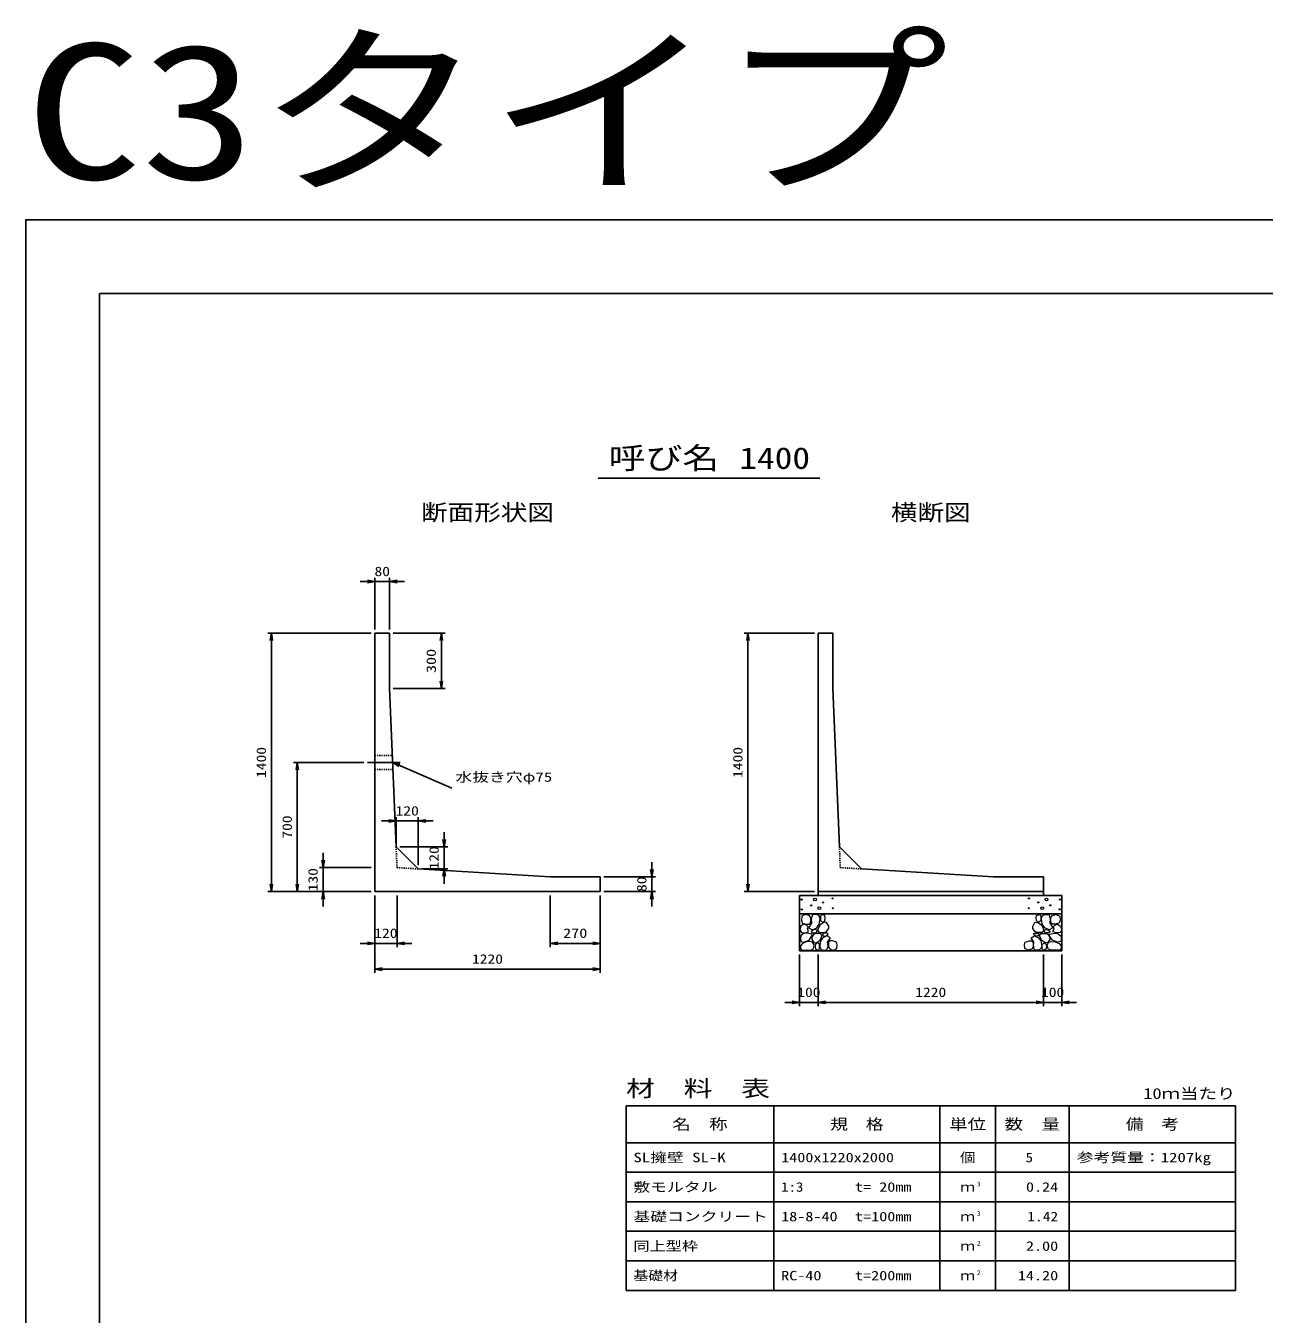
# Model space of a CAD drawing. Units: millimetres at full size. Extents: x 0 to 16820, y 0 to 12931.
# Drawn here: x 0 to 6706, y 5951 to 12931 of the extents above; entities that cross this region are included whole.
import ezdxf
from ezdxf.enums import TextEntityAlignment as Align

# ---------------------------------------------------------------- set-up
doc = ezdxf.new("R2010")
doc.units = ezdxf.units.MM
doc.linetypes.add('CHAIN', pattern=[18.5, 12, -1.5, 3.5, -1.5])
doc.linetypes.add('DASHED_SPACED', pattern=[12, 6, -6])
for name, color, linetype, lineweight in [('D-BMK', 2, 'CHAIN', 25), ('D-DCR-HCHn', 4, 'Continuous', 9), ('D-MTR-FRAM', 7, 'Continuous', 25), ('D-MTR-LINE', 7, 'Continuous', 25), ('D-STR-DIM', 7, 'Continuous', 25), ('D-STR-STRn', 1, 'Continuous', 25), ('D-STR-TXT', 7, 'Continuous', 25), ('D-TTL', 2, 'Continuous', 25), ('D-TTL-TXT', 7, 'Continuous', 25)]:
    doc.layers.add(name, color=color, linetype=linetype, lineweight=lineweight)
doc.layers.add('D-MTR', color=7, linetype='Continuous')
doc.layers.add('D-MTR-TXT', color=7, linetype='Continuous')
doc.styles.add('ＭＳ ゴシック', font='')
doc.styles.get('ＭＳ ゴシック').set_extended_font_data('MS Gothic')

# ---------------------------------------------------------------- blocks, each defined once
blk = doc.blocks.new('open_arrow')
at = {"color": 0, "linetype": 'Continuous', "lineweight": -2}
blk.add_lwpolyline([(7.5, 1.25), (0, 0), (7.5, -1.25)], dxfattribs=at)

msp = doc.modelspace()

# ---------------------------------------------------------------- linework, layer by layer
at = {"layer": 'D-BMK'}
msp.add_line((2026.495, 8940), (1850, 8940), dxfattribs=at)
at = {"layer": 'D-DCR-HCHn'}
for points in [[(4241.198, 8111.594), (4220.395, 8116.217), (4201.904, 8106.971), (4199.592, 8086.168), (4204.215, 8069.988), (4227.33, 8063.053), (4243.51, 8063.053), (4250.444, 8074.611), (4250.444, 8100.037)], [(4259.69, 8113.906), (4252.756, 8093.102), (4255.067, 8069.988), (4238.887, 8044.562), (4259.69, 8033.005), (4282.805, 8044.562), (4296.673, 8063.053), (4301.296, 8093.102), (4296.673, 8109.283), (4282.805, 8116.217)], [(4303.608, 8109.283), (4303.608, 8081.545), (4315.165, 8074.611), (4326.722, 8081.545), (4329.034, 8097.725), (4326.722, 8111.594), (4310.542, 8116.217)], [(5496.392, 8109.283), (5496.392, 8081.545), (5484.835, 8074.611), (5473.278, 8081.545), (5470.966, 8097.725), (5473.278, 8111.594), (5489.458, 8116.217)], [(5540.31, 8113.906), (5547.244, 8093.102), (5544.933, 8069.988), (5561.113, 8044.562), (5540.31, 8033.005), (5517.195, 8044.562), (5503.327, 8063.053), (5498.704, 8093.102), (5503.327, 8109.283), (5517.195, 8116.217)], [(5558.802, 8111.594), (5579.605, 8116.217), (5598.096, 8106.971), (5600.408, 8086.168), (5595.785, 8069.988), (5572.67, 8063.053), (5556.49, 8063.053), (5549.556, 8074.611), (5549.556, 8100.037)], [(4197.281, 8053.808), (4190.346, 8033.005), (4199.592, 8019.136), (4222.707, 8016.824), (4238.488, 8023.599), (4231.952, 8039.939), (4236.575, 8049.185), (4227.33, 8058.431), (4213.461, 8063.053)], [(4264.313, 8033.005), (4252.756, 8023.759), (4257.379, 8016.824), (4273.559, 8016.824), (4280.493, 8019.136), (4285.116, 8028.382), (4278.182, 8035.316)], [(4298.985, 8058.431), (4287.427, 8030.693), (4296.673, 8019.136), (4324.411, 8019.136), (4335.968, 8023.759), (4347.525, 8039.939), (4347.525, 8053.808), (4335.968, 8072.299), (4322.099, 8074.611)], [(5501.015, 8058.431), (5512.573, 8030.693), (5503.327, 8019.136), (5475.589, 8019.136), (5464.032, 8023.759), (5452.475, 8039.939), (5452.475, 8053.808), (5464.032, 8072.299), (5477.901, 8074.611)], [(5535.687, 8033.005), (5547.244, 8023.759), (5542.621, 8016.824), (5526.441, 8016.824), (5519.507, 8019.136), (5514.884, 8028.382), (5521.818, 8035.316)], [(5602.719, 8053.808), (5609.654, 8033.005), (5600.408, 8019.136), (5577.293, 8016.824), (5561.512, 8023.599), (5568.048, 8039.939), (5563.425, 8049.185), (5572.67, 8058.431), (5586.539, 8063.053)], [(4241.155, 7977.009), (4258.277, 8002.692), (4256.137, 8009.112), (4232.594, 8015.533), (4211.192, 8013.393), (4196.21, 8000.551), (4194.07, 7985.57), (4196.21, 7970.588), (4213.332, 7966.308)], [(4249.716, 7923.503), (4264.698, 7929.924), (4268.978, 7951.326), (4260.417, 7966.308), (4245.435, 7970.588), (4226.173, 7968.448), (4204.771, 7959.887), (4194.07, 7947.045), (4194.07, 7932.064), (4200.49, 7923.503), (4226.173, 7925.643)], [(4301.082, 7977.009), (4311.783, 8002.692), (4303.222, 8013.393), (4277.539, 8013.393), (4266.838, 8009.112), (4256.137, 7994.131), (4256.137, 7981.289), (4266.838, 7964.167), (4279.679, 7962.027)], [(4296.801, 7929.924), (4296.801, 7955.606), (4286.1, 7962.027), (4275.399, 7955.606), (4273.259, 7940.625), (4275.399, 7927.783), (4290.381, 7923.503)], [(4337.466, 7925.643), (4343.886, 7944.905), (4341.746, 7966.308), (4356.728, 7989.85), (4337.466, 8000.551), (4316.063, 7989.85), (4303.222, 7972.728), (4298.941, 7944.905), (4303.222, 7929.924), (4316.063, 7923.503)], [(4333.185, 8000.551), (4343.886, 8009.112), (4339.606, 8015.533), (4324.624, 8015.533), (4318.204, 8013.393), (4313.923, 8004.832), (4320.344, 7998.411)], [(4354.588, 7927.783), (4373.85, 7923.503), (4390.972, 7932.064), (4393.112, 7951.326), (4388.831, 7966.308), (4367.429, 7972.728), (4352.447, 7972.728), (4346.027, 7962.027), (4346.027, 7938.484)], [(5445.412, 7927.783), (5426.15, 7923.503), (5409.028, 7932.064), (5406.888, 7951.326), (5411.169, 7966.308), (5432.571, 7972.728), (5447.553, 7972.728), (5453.973, 7962.027), (5453.973, 7938.484)], [(5462.534, 7925.643), (5456.114, 7944.905), (5458.254, 7966.308), (5443.272, 7989.85), (5462.534, 8000.551), (5483.937, 7989.85), (5496.778, 7972.728), (5501.059, 7944.905), (5496.778, 7929.924), (5483.937, 7923.503)], [(5466.815, 8000.551), (5456.114, 8009.112), (5460.394, 8015.533), (5475.376, 8015.533), (5481.796, 8013.393), (5486.077, 8004.832), (5479.656, 7998.411)], [(5498.918, 7977.009), (5488.217, 8002.692), (5496.778, 8013.393), (5522.461, 8013.393), (5533.162, 8009.112), (5543.863, 7994.131), (5543.863, 7981.289), (5533.162, 7964.167), (5520.321, 7962.027)], [(5503.199, 7929.924), (5503.199, 7955.606), (5513.9, 7962.027), (5524.601, 7955.606), (5526.741, 7940.625), (5524.601, 7927.783), (5509.619, 7923.503)], [(5550.284, 7923.503), (5535.302, 7929.924), (5531.022, 7951.326), (5539.583, 7966.308), (5554.565, 7970.588), (5573.827, 7968.448), (5595.229, 7959.887), (5605.93, 7947.045), (5605.93, 7932.064), (5599.51, 7923.503), (5573.827, 7925.643)], [(5558.845, 7977.009), (5541.723, 8002.692), (5543.863, 8009.112), (5567.406, 8015.533), (5588.808, 8013.393), (5603.79, 8000.551), (5605.93, 7985.57), (5603.79, 7970.588), (5586.668, 7966.308)]]:
    msp.add_lwpolyline(points, close=True, dxfattribs=at)
for centre, radius in [((4200.727, 8197.43), 3), ((4252.292, 8165.761), 3), ((4273.336, 8197.43), 7.5), ((4317.708, 8181.639), 3), ((4368.131, 8203.481), 3), ((5431.869, 8203.481), 3), ((5482.292, 8181.639), 3), ((5526.664, 8197.43), 7.5), ((5547.708, 8165.761), 3), ((5599.273, 8197.43), 3), ((4201.869, 8143.919), 3), ((4296.664, 8149.97), 7.5), ((4369.273, 8149.97), 3), ((5430.727, 8149.97), 3), ((5503.336, 8149.97), 7.5), ((5598.131, 8143.919), 3)]:
    msp.add_circle(centre, radius, dxfattribs=at)
at = {"layer": 'D-MTR-FRAM'}
for p, q in [((3250, 7080), (6550, 7080)), ((3250, 7080), (3250, 6080)), ((6550, 7080), (6550, 6080)), ((3250, 6080), (6550, 6080))]:
    msp.add_line(p, q, dxfattribs=at)
at = {"layer": 'D-MTR-LINE'}
for p, q in [((4050, 7080), (4050, 6080)), ((4950, 7080), (4950, 6080)), ((5250, 7080), (5250, 6080)), ((5650, 7080), (5650, 6080)), ((3250, 6880), (6550, 6880)), ((3250, 6720), (6550, 6720)), ((3250, 6560), (6550, 6560)), ((3250, 6400), (6550, 6400)), ((3250, 6240), (6550, 6240))]:
    msp.add_line(p, q, dxfattribs=at)
at = {"layer": 'D-STR-DIM'}
for p, q in [((1810, 9920), (2050, 9920)), ((1890, 9660), (1890, 9940)), ((1970, 9660), (1970, 9940)), ((1870, 9640), (1310, 9640)), ((1330, 8240), (1330, 9640)), ((1990, 9640), (2270, 9640)), ((2250, 9640), (2250, 9340)), ((4270, 9640), (3890, 9640)), ((3910, 8240), (3910, 9640)), ((1990, 9340), (2270, 9340)), ((1830, 8940), (1450, 8940)), ((1470, 8240), (1470, 8940)), ((2205.338, 8623.052), (1925.338, 8623.052)), ((2005.338, 8503.052), (2005.338, 8643.052)), ((2125.338, 8383.052), (2125.338, 8643.052)), ((2265.338, 8563.052), (2265.338, 8283.052)), ((1610, 8160), (1610, 8450)), ((2025.338, 8483.052), (2285.338, 8483.052)), ((3390, 8160), (3390, 8400)), ((1870, 8370), (1590, 8370)), ((2145.338, 8363.052), (2285.338, 8363.052)), ((3130, 8320), (3410, 8320)), ((1870, 8240), (1310, 8240)), ((1870, 8240), (1450, 8240)), ((1870, 8240), (1590, 8240)), ((3130, 8240), (3410, 8240)), ((4270, 8240), (3890, 8240)), ((1890, 8220), (1890, 7940)), ((1890, 8220), (1890, 7800)), ((2010, 8220), (2010, 7940)), ((2840, 8220), (2840, 7940)), ((3110, 8220), (3110, 7800)), ((3110, 8220), (3110, 7940)), ((1810, 7960), (2090, 7960)), ((3110, 7960), (2840, 7960)), ((4190, 7900), (4190, 7620)), ((4290, 7900), (4290, 7620)), ((4290, 7900), (4290, 7620)), ((5510, 7900), (5510, 7620)), ((5510, 7900), (5510, 7620)), ((5610, 7900), (5610, 7620)), ((1890, 7820), (3110, 7820)), ((4370, 7640), (4110, 7640)), ((4290, 7640), (5510, 7640)), ((5430, 7640), (5690, 7640))]:
    msp.add_line(p, q, dxfattribs=at)
at = {"layer": 'D-STR-STRn'}
for p, q in [((1890, 8240), (1890, 9640)), ((1890, 9640), (1970, 9640)), ((1970, 9640), (1970, 9340)), ((4290, 8240), (4290, 9640)), ((4290, 9640), (4370, 9640)), ((4370, 9640), (4370, 9340)), ((2005.338, 8483.052), (1970, 9340)), ((4405.338, 8483.052), (4370, 9340)), ((2125.338, 8363.052), (2005.338, 8483.052)), ((4525.338, 8363.052), (4405.338, 8483.052)), ((2125.338, 8363.052), (2840, 8320)), ((3110, 8320), (2840, 8320)), ((3110, 8240), (3110, 8320)), ((4525.338, 8363.052), (5240, 8320)), ((5510, 8320), (5240, 8320)), ((5510, 8240), (5510, 8320)), ((1890, 8240), (3110, 8240)), ((4290, 8240), (5510, 8240)), ((4290, 8240), (4290, 8220)), ((5510, 8240), (5510, 8220)), ((4190, 7920), (4190, 8220)), ((4190, 8220), (5610, 8220)), ((5610, 8220), (5610, 7920)), ((4190, 8120), (5610, 8120)), ((4190, 7920), (5610, 7920))]:
    msp.add_line(p, q, dxfattribs=at)
at = {"layer": 'D-STR-STRn', "linetype": 'DASHED_SPACED'}
for p, q in [((1890, 8977.5), (1984.948, 8977.5)), ((1890, 8902.5), (1988.041, 8902.5))]:
    msp.add_line(p, q, dxfattribs=at)
at = {"layer": 'D-STR-STRn', "color": 2, "linetype": 'DASHED_SPACED'}
for p, q in [((2010, 8370), (2005.338, 8483.052)), ((4410, 8370), (4405.338, 8483.052)), ((2010, 8370), (2125.338, 8363.052)), ((4410, 8370), (4525.338, 8363.052))]:
    msp.add_line(p, q, dxfattribs=at)
at = {"layer": 'D-STR-TXT'}
msp.add_line((1986.495, 8940), (2306.495, 8800), dxfattribs=at)
at = {"layer": 'D-TTL'}
for points in [[(0, 0), (16820, 0), (16820, 11880), (0, 11880)], [(400, 400), (16420, 400), (16420, 11480), (400, 11480)]]:
    msp.add_lwpolyline(points, close=True, dxfattribs=at)
at = {"layer": 'D-TTL-TXT'}
msp.add_line((3100, 10480), (4300, 10480), dxfattribs=at)

# ---------------------------------------------------------------- block references
at = {"layer": 'D-STR-DIM', "xscale": 5.33, "yscale": 5.33}
for p, rotation in [((1890, 9920), 180), ((1330, 9640), 270), ((2250, 9640), 270), ((3910, 9640), 270), ((2250, 9340), 90), ((1470, 8940), 270), ((2005.338, 8623.052), 180), ((2265.338, 8483.052), 90), ((1610, 8370), 90), ((2265.338, 8363.052), 270), ((3390, 8320), 90), ((1330, 8240), 90), ((1470, 8240), 90), ((1610, 8240), 270), ((3390, 8240), 270), ((3910, 8240), 90), ((1890, 7960), 180), ((3110, 7960), 180), ((3110, 7820), 180), ((4190, 7640), 180), ((5510, 7640), 180), ((5510, 7640), 180)]:
    msp.add_blockref('open_arrow', p, dxfattribs=dict(at, rotation=rotation))
for p in [(1970, 9920), (2125.338, 8623.052), (2010, 7960), (2840, 7960), (1890, 7820), (4290, 7640), (4290, 7640), (5610, 7640)]:
    msp.add_blockref('open_arrow', p, dxfattribs=at)
at = {"layer": 'D-STR-TXT', "xscale": 5.33, "yscale": 5.33, "rotation": 336.4}
msp.add_blockref('open_arrow', (1986.495, 8940), dxfattribs=at)

# ---------------------------------------------------------------- texts
at = {"layer": 'D-MTR', "style": 'ＭＳ ゴシック', "width": 1.3}
msp.add_text('材\u3000料\u3000表', height=87.98, dxfattribs=at).set_placement((3250, 7104), align=Align.BOTTOM_LEFT)
at = {"layer": 'D-MTR', "style": 'ＭＳ ゴシック', "width": 1.25}
msp.add_text('10ｍ当たり', height=58.65, dxfattribs=at).set_placement((6550, 7099.333), align=Align.BOTTOM_RIGHT)
at = {"layer": 'D-MTR-TXT', "style": 'ＭＳ ゴシック'}
for s, height, width, p in [('名\u3000称', 58.65, 1.25, (3650, 6980)), ('規\u3000格', 58.65, 1.2, (4500, 6980)), ('単位', 58.65, 1.25, (5100, 6980)), ('数\u3000量', 58.65, 1.25, (5450, 6980)), ('備\u3000考', 58.65, 1.2, (6100, 6980)), ('個', 51.32, 1.2, (5100, 6800)), ('ｍ', 51.32, 1.15, (5100, 6640)), ('ｍ', 51.32, 1.15, (5100, 6480)), ('ｍ', 51.32, 1.15, (5100, 6320)), ('ｍ', 51.32, 1.15, (5100, 6160))]:
    msp.add_text(s, height=height, dxfattribs=dict(at, width=width)).set_placement(p, align=Align.MIDDLE_CENTER)
for s, width, p in [('SL擁壁 SL-K', 1.3, (3290, 6800)), ('1400x1220x2000', 1.25, (4090, 6800)), ('参考質量：1207kg', 1.3, (5690, 6800)), ('敷モルタル', 1.3, (3290, 6640)), ('1:3', 1.15, (4090, 6640)), ('t= 20mm', 1.25, (4490, 6640)), ('基礎コンクリート', 1.3, (3290, 6480)), ('18-8-40', 1.25, (4090, 6480)), ('t=100mm', 1.25, (4490, 6480)), ('同上型枠', 1.25, (3290, 6320)), ('基礎材', 1.15, (3290, 6160)), ('RC-40', 1.25, (4090, 6160)), ('t=200mm', 1.25, (4490, 6160))]:
    msp.add_text(s, height=51.32, dxfattribs=dict(at, width=width)).set_placement(p, align=Align.MIDDLE_LEFT)
for s, width, p in [('5', 1.15, (5453.553, 6800)), ('0.24', 1.25, (5590, 6640)), ('1.42', 1.2, (5590, 6480)), ('2.00', 1.25, (5590, 6320)), ('14.20', 1.25, (5590, 6160))]:
    msp.add_text(s, height=51.32, dxfattribs=dict(at, width=width)).set_placement(p, align=Align.MIDDLE_RIGHT)
at = {"layer": 'D-MTR-TXT', "style": 'ＭＳ ゴシック', "width": 1.15}
for s, p in [('3', (5150, 6635.333)), ('3', (5150, 6475.333)), ('2', (5150, 6315.333)), ('2', (5150, 6155.333))]:
    msp.add_text(s, height=25.66, dxfattribs=at).set_placement(p, align=Align.BOTTOM_LEFT)
at = {"layer": 'D-STR-DIM', "style": 'ＭＳ ゴシック'}
for s, width, p in [('80', 1.2, (1930, 9975)), ('120', 1.2, (2065.338, 8678.052)), ('120', 1.2, (1950, 8015)), ('270', 1.25, (2975, 8015)), ('1220', 1.2, (2500, 7875)), ('100', 1.2, (4240, 7695)), ('1220', 1.2, (4900, 7695)), ('100', 1.2, (5560, 7695))]:
    msp.add_text(s, height=51.32, dxfattribs=dict(at, width=width)).set_placement(p, align=Align.MIDDLE_CENTER)
for s, width, p in [('300', 1.25, (2195, 9490)), ('1400', 1.2, (1275, 8940)), ('1400', 1.2, (3855, 8940)), ('700', 1.2, (1415, 8590)), ('120', 1.2, (2210.338, 8423.052)), ('130', 1.2, (1555, 8305)), ('80', 1.2, (3335, 8280))]:
    msp.add_text(s, height=51.32, rotation=90, dxfattribs=dict(at, width=width)).set_placement(p, align=Align.MIDDLE_CENTER)
at = {"layer": 'D-STR-TXT', "style": 'ＭＳ ゴシック', "width": 1.3}
msp.add_text('水抜き穴φ75', height=51.32, dxfattribs=at).set_placement((2326.495, 8820), align=Align.BOTTOM_LEFT)
at = {"layer": 'D-TTL-TXT', "style": 'ＭＳ ゴシック', "width": 1.25}
msp.add_text('C3タイプ', height=733.1, dxfattribs=at).set_placement((0, 11880), align=Align.BOTTOM_LEFT)
at = {"layer": 'D-TTL-TXT', "style": 'ＭＳ ゴシック'}
for s, height, width, p in [('呼び名', 117.3, 1.25, (3455, 10495)), ('1400', 117.3, 1.2, (4055, 10495)), ('断面形状図', 87.98, 1.2, (2500, 10224)), ('横断図', 87.98, 1.2, (4900, 10224))]:
    msp.add_text(s, height=height, dxfattribs=dict(at, width=width)).set_placement(p, align=Align.BOTTOM_CENTER)

doc.saveas('drawing.dxf')
